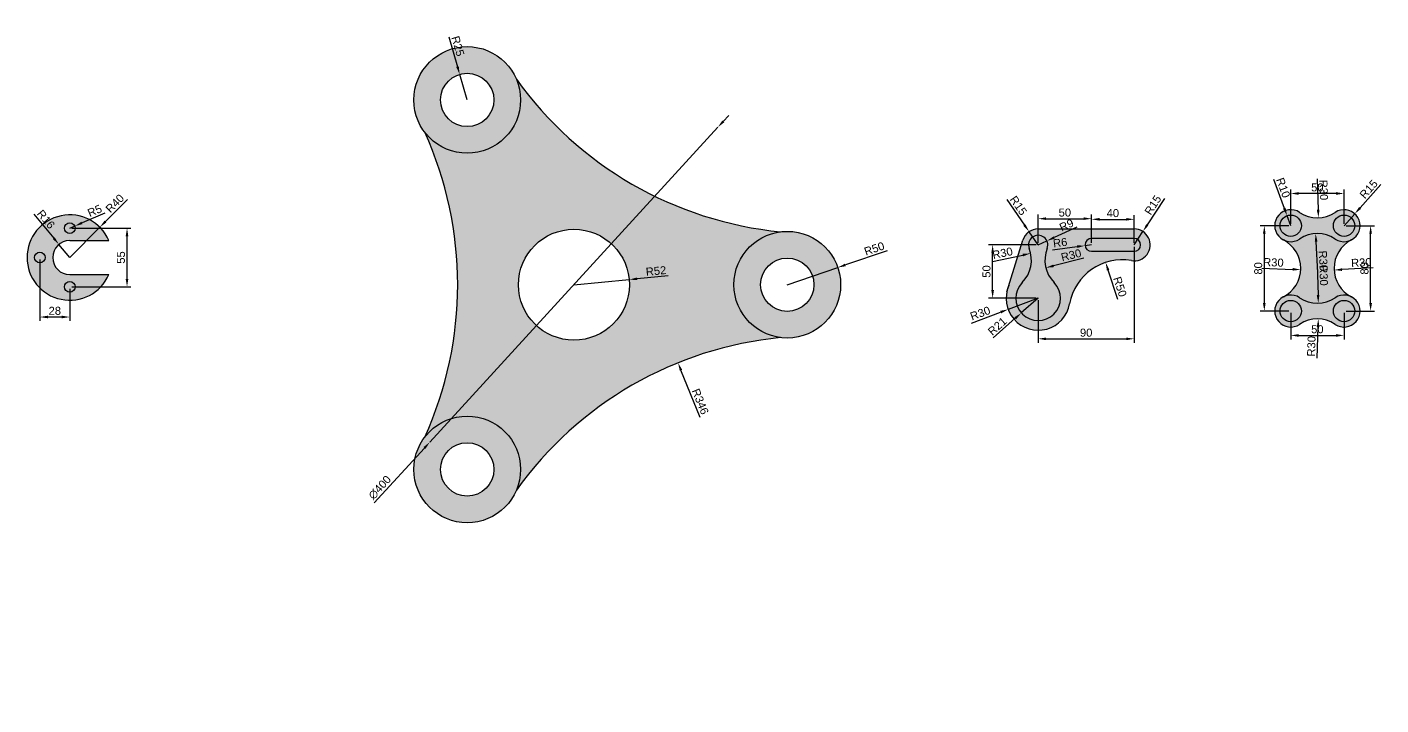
# Model space of a CAD drawing. Header units: millimetres. Extents: x 500 to 3131, y 138 to 773.
# Drawn here: x 500 to 1769, y 138 to 773 of the extents above; entities that cross this region are included whole.
import ezdxf

# ---------------------------------------------------------------- set-up
doc = ezdxf.new("R2010")
doc.units = ezdxf.units.MM
doc.styles.get("Standard").update_dxf_attribs({"font": 'arial_0.ttf'})
doc.dimstyles.new('ISO-25', dxfattribs={"dimscale": 3, "dimtxt": 2.5, "dimasz": 2.5, "dimexe": 1.25, "dimexo": 0.625, "dimtad": 1, "dimtxsty": 'Standard', "dimcen": 2.5, "dimadec": 0, "dimazin": 0, "dimtfac": 1, "dimtmove": 0, "dimatfit": 3, "dimfxl": 1, "dimarcsym": 0})

# ---------------------------------------------------------------- blocks, each defined once
blk = doc.blocks.new('*D7')
at = {"color": 0, "lineweight": -2, "transparency": 16777216}
for p, q in [((512, 555.1), (512, 497.5)), ((540, 527.6), (540, 497.5)), ((532.5, 501.2), (519.5, 501.2))]:
    blk.add_line(p, q, dxfattribs=at)
at = {"color": 0, "transparency": 16777216}
for points in [[(519.5, 502.5), (519.5, 500), (512, 501.2)], [(532.5, 502.5), (532.5, 500), (540, 501.2)]]:
    blk.add_solid(points, dxfattribs=at)
at = {"layer": 'Defpoints', "color": 0, "transparency": 16777216}
for p in [(512, 557), (540, 529.5), (512, 501.2)]:
    blk.add_point(p, dxfattribs=at)
at = {"color": 0, "transparency": 16777216, "insert": (526, 507), "char_height": 7.5, "attachment_point": 5}
blk.add_mtext('28', dxfattribs=at)
blk = doc.blocks.new('*D8')
at = {"color": 0, "lineweight": -2, "transparency": 16777216}
for p, q in [((506.4, 597.5), (525, 575.1)), ((540, 557), (529.8, 569.3))]:
    blk.add_line(p, q, dxfattribs=at)
at = {"color": 0, "transparency": 16777216}
blk.add_solid([(526, 575.9), (524.1, 574.3), (529.8, 569.3)], dxfattribs=at)
at = {"layer": 'Defpoints', "color": 0, "transparency": 16777216}
for p in [(529.8, 569.3), (540, 557)]:
    blk.add_point(p, dxfattribs=at)
at = {"color": 0, "transparency": 16777216, "insert": (517.7, 592.8), "char_height": 7.5, "attachment_point": 5, "rotation": 309.6178}
blk.add_mtext('R16', dxfattribs=at)
blk = doc.blocks.new('*D9')
at = {"color": 0, "lineweight": -2, "transparency": 16777216}
for p, q in [((573, 598.7), (551.5, 589.4)), ((540, 584.5), (544.6, 586.4))]:
    blk.add_line(p, q, dxfattribs=at)
at = {"color": 0, "transparency": 16777216}
blk.add_solid([(551, 590.6), (552, 588.3), (544.6, 586.4)], dxfattribs=at)
at = {"layer": 'Defpoints', "color": 0, "transparency": 16777216}
for p in [(540, 584.5), (544.6, 586.4)]:
    blk.add_point(p, dxfattribs=at)
at = {"color": 0, "transparency": 16777216, "insert": (563.4, 600.8), "char_height": 7.5, "attachment_point": 5, "rotation": 23.3352}
blk.add_mtext('R5', dxfattribs=at)
blk = doc.blocks.new('*D10')
at = {"color": 0, "lineweight": -2, "transparency": 16777216}
for p, q in [((594, 611.4), (573.4, 590.7)), ((540, 557), (568.2, 585.4))]:
    blk.add_line(p, q, dxfattribs=at)
at = {"color": 0, "transparency": 16777216}
blk.add_solid([(572.6, 591.6), (574.3, 589.8), (568.2, 585.4)], dxfattribs=at)
at = {"layer": 'Defpoints', "color": 0, "transparency": 16777216}
for p in [(568.2, 585.4), (540, 557)]:
    blk.add_point(p, dxfattribs=at)
at = {"color": 0, "transparency": 16777216, "insert": (582.3, 607.7), "char_height": 7.5, "attachment_point": 5, "rotation": 45.2547}
blk.add_mtext('R40', dxfattribs=at)
blk = doc.blocks.new('*D11')
at = {"color": 0, "lineweight": -2, "transparency": 16777216}
for p, q in [((541.9, 584.5), (597.4, 584.5)), ((593.7, 537), (593.7, 577)), ((541.9, 529.5), (597.4, 529.5))]:
    blk.add_line(p, q, dxfattribs=at)
at = {"color": 0, "transparency": 16777216}
for points in [[(592.4, 577), (594.9, 577), (593.7, 584.5)], [(592.4, 537), (594.9, 537), (593.7, 529.5)]]:
    blk.add_solid(points, dxfattribs=at)
at = {"layer": 'Defpoints', "color": 0, "transparency": 16777216}
for p in [(540, 584.5), (593.7, 584.5), (540, 529.5)]:
    blk.add_point(p, dxfattribs=at)
at = {"color": 0, "transparency": 16777216, "insert": (588, 557), "char_height": 7.5, "attachment_point": 5, "rotation": 90}
blk.add_mtext('55', dxfattribs=at)
blk = doc.blocks.new('*U21')
for radius in [50, 25]:
    blk.add_circle((0, 0), radius)
blk = doc.blocks.new('*U23')
at = {"color": 0, "linetype": 'ByBlock', "lineweight": -2, "transparency": 16777216}
for p, rotation in [((400, 673.2), 120), ((400, 326.8), 240)]:
    blk.add_blockref('*U21', p, dxfattribs=dict(at, rotation=rotation))
blk.add_blockref('*U21', (700, 500), dxfattribs=at)
blk = doc.blocks.new('*D24')
at = {"color": 0, "lineweight": -2, "transparency": 16777216}
for p, q in [((1152.6, 684.6), (1157.7, 690.2)), ((1147.5, 679.1), (877.5, 384)), ((825.3, 326.9), (872.5, 378.4))]:
    blk.add_line(p, q, dxfattribs=at)
at = {"color": 0, "transparency": 16777216}
for points in [[(1151.7, 685.5), (1153.5, 683.8), (1147.5, 679.1)], [(871.6, 379.3), (873.4, 377.6), (877.5, 384)]]:
    blk.add_solid(points, dxfattribs=at)
at = {"layer": 'Defpoints', "color": 0, "transparency": 16777216}
for p in [(1147.5, 679.1), (877.5, 384)]:
    blk.add_point(p, dxfattribs=at)
at = {"color": 0, "transparency": 16777216, "insert": (830.6, 341.4), "char_height": 7.5, "attachment_point": 5, "rotation": 47.548}
blk.add_mtext('∅400', dxfattribs=at)
blk = doc.blocks.new('*D25')
at = {"color": 0, "lineweight": -2, "transparency": 16777216}
for p, q in [((1012.5, 531.5), (1064.3, 536.3)), ((1100.8, 539.7), (1071.8, 537))]:
    blk.add_line(p, q, dxfattribs=at)
at = {"color": 0, "transparency": 16777216}
blk.add_solid([(1071.7, 538.3), (1071.9, 535.8), (1064.3, 536.3)], dxfattribs=at)
at = {"layer": 'Defpoints', "color": 0, "transparency": 16777216}
for p in [(1064.3, 536.3), (1012.5, 531.5)]:
    blk.add_point(p, dxfattribs=at)
at = {"color": 0, "transparency": 16777216, "insert": (1089.5, 544.4), "char_height": 7.5, "attachment_point": 5, "rotation": 5.2839}
blk.add_mtext('R52', dxfattribs=at)
blk = doc.blocks.new('*D26')
at = {"color": 0, "lineweight": -2, "transparency": 16777216}
blk.add_line((1130.8, 407.1), (1112.9, 451.3), dxfattribs=at)
at = {"color": 0, "transparency": 16777216}
blk.add_solid([(1114.1, 451.8), (1111.8, 450.8), (1110.1, 458.3)], dxfattribs=at)
at = {"layer": 'Defpoints', "color": 0, "transparency": 16777216}
for p in [(1110.1, 458.3), (1240, 137.6)]:
    blk.add_point(p, dxfattribs=at)
at = {"color": 0, "transparency": 16777216, "insert": (1131, 422), "char_height": 7.5, "attachment_point": 5, "rotation": 292.0495}
blk.add_mtext('R346', dxfattribs=at)
blk = doc.blocks.new('*D27')
at = {"color": 0, "lineweight": -2, "transparency": 16777216}
for p, q in [((1306.2, 563.4), (1267, 550)), ((1212.5, 531.5), (1259.9, 547.6))]:
    blk.add_line(p, q, dxfattribs=at)
at = {"color": 0, "transparency": 16777216}
blk.add_solid([(1266.6, 551.2), (1267.4, 548.9), (1259.9, 547.6)], dxfattribs=at)
at = {"layer": 'Defpoints', "color": 0, "transparency": 16777216}
for p in [(1259.9, 547.6), (1212.5, 531.5)]:
    blk.add_point(p, dxfattribs=at)
at = {"color": 0, "transparency": 16777216, "insert": (1294.1, 565.3), "char_height": 7.5, "attachment_point": 5, "rotation": 18.7729}
blk.add_mtext('R50', dxfattribs=at)
blk = doc.blocks.new('*D28')
at = {"color": 0, "lineweight": -2, "transparency": 16777216}
for p, q in [((895.3, 764), (903.4, 735.9)), ((912.5, 704.7), (905.5, 728.7))]:
    blk.add_line(p, q, dxfattribs=at)
at = {"color": 0, "transparency": 16777216}
blk.add_solid([(904.6, 736.3), (902.2, 735.6), (905.5, 728.7)], dxfattribs=at)
at = {"layer": 'Defpoints', "color": 0, "transparency": 16777216}
for p in [(905.5, 728.7), (912.5, 704.7)]:
    blk.add_point(p, dxfattribs=at)
at = {"color": 0, "transparency": 16777216, "insert": (903.8, 755.2), "char_height": 7.5, "attachment_point": 5, "rotation": 286.2516}
blk.add_mtext('R25', dxfattribs=at)
blk = doc.blocks.new('*D44')
at = {"color": 0, "lineweight": -2, "transparency": 16777216}
for p, q in [((1418.3, 611.4), (1434.9, 587.4)), ((1447.7, 568.9), (1439.2, 581.2))]:
    blk.add_line(p, q, dxfattribs=at)
at = {"color": 0, "transparency": 16777216}
blk.add_solid([(1435.9, 588.1), (1433.9, 586.7), (1439.2, 581.2)], dxfattribs=at)
at = {"layer": 'Defpoints', "color": 0, "transparency": 16777216}
for p in [(1439.2, 581.2), (1447.7, 568.9)]:
    blk.add_point(p, dxfattribs=at)
at = {"color": 0, "transparency": 16777216, "insert": (1429.2, 605.7), "char_height": 7.5, "attachment_point": 5, "rotation": 304.6097}
blk.add_mtext('R15', dxfattribs=at)
blk = doc.blocks.new('*D45')
at = {"color": 0, "lineweight": -2, "transparency": 16777216}
for p, q in [((1445.8, 568.9), (1401.3, 568.9)), ((1405, 526.4), (1405, 561.4)), ((1445.8, 518.9), (1401.3, 518.9))]:
    blk.add_line(p, q, dxfattribs=at)
at = {"color": 0, "transparency": 16777216}
for points in [[(1403.8, 561.4), (1406.3, 561.4), (1405, 568.9)], [(1403.8, 526.4), (1406.3, 526.4), (1405, 518.9)]]:
    blk.add_solid(points, dxfattribs=at)
at = {"layer": 'Defpoints', "color": 0, "transparency": 16777216}
for p in [(1405, 568.9), (1447.7, 568.9), (1447.7, 518.9)]:
    blk.add_point(p, dxfattribs=at)
at = {"color": 0, "transparency": 16777216, "insert": (1399.3, 543.9), "char_height": 7.5, "attachment_point": 5, "rotation": 90}
blk.add_mtext('50', dxfattribs=at)
blk = doc.blocks.new('*D46')
at = {"color": 0, "lineweight": -2, "transparency": 16777216}
blk.add_line((1404.9, 553.3), (1433.4, 559.3), dxfattribs=at)
at = {"color": 0, "transparency": 16777216}
blk.add_solid([(1433.1, 560.5), (1433.6, 558.1), (1440.7, 560.9)], dxfattribs=at)
at = {"layer": 'Defpoints', "color": 0, "transparency": 16777216}
for p in [(1440.7, 560.9), (1411.4, 554.7)]:
    blk.add_point(p, dxfattribs=at)
at = {"color": 0, "transparency": 16777216, "insert": (1414.3, 561.1), "char_height": 7.5, "attachment_point": 5, "rotation": 11.9778}
blk.add_mtext('R30', dxfattribs=at)
blk = doc.blocks.new('*D47')
at = {"color": 0, "lineweight": -2, "transparency": 16777216}
blk.add_line((1490.5, 556.3), (1462.2, 549.2), dxfattribs=at)
at = {"color": 0, "transparency": 16777216}
blk.add_solid([(1461.9, 550.4), (1462.5, 548), (1454.9, 547.4)], dxfattribs=at)
at = {"layer": 'Defpoints', "color": 0, "transparency": 16777216}
for p in [(1454.9, 547.4), (1484, 554.7)]:
    blk.add_point(p, dxfattribs=at)
at = {"color": 0, "transparency": 16777216, "insert": (1478.6, 559.2), "char_height": 7.5, "attachment_point": 5, "rotation": 14.0323}
blk.add_mtext('R30', dxfattribs=at)
blk = doc.blocks.new('*D48')
at = {"color": 0, "lineweight": -2, "transparency": 16777216}
for p, q in [((1447.7, 518.9), (1431.9, 505)), ((1405.5, 481.7), (1426.3, 500))]:
    blk.add_line(p, q, dxfattribs=at)
at = {"color": 0, "transparency": 16777216}
blk.add_solid([(1425.5, 501), (1427.1, 499.1), (1431.9, 505)], dxfattribs=at)
at = {"layer": 'Defpoints', "color": 0, "transparency": 16777216}
for p in [(1447.7, 518.9), (1431.9, 505)]:
    blk.add_point(p, dxfattribs=at)
at = {"color": 0, "transparency": 16777216, "insert": (1409.4, 492.6), "char_height": 7.5, "attachment_point": 5, "rotation": 41.3784}
blk.add_mtext('R21', dxfattribs=at)
blk = doc.blocks.new('*D49')
at = {"color": 0, "lineweight": -2, "transparency": 16777216}
for p, q in [((1447.7, 518.9), (1419.6, 508.4)), ((1385.2, 495.6), (1412.5, 505.8))]:
    blk.add_line(p, q, dxfattribs=at)
at = {"color": 0, "transparency": 16777216}
blk.add_solid([(1412.1, 507), (1413, 504.6), (1419.6, 508.4)], dxfattribs=at)
at = {"layer": 'Defpoints', "color": 0, "transparency": 16777216}
for p in [(1419.6, 508.4), (1447.7, 518.9)]:
    blk.add_point(p, dxfattribs=at)
at = {"color": 0, "transparency": 16777216, "insert": (1393.4, 504.7), "char_height": 7.5, "attachment_point": 5, "rotation": 20.3986}
blk.add_mtext('R30', dxfattribs=at)
blk = doc.blocks.new('*D50')
at = {"color": 0, "lineweight": -2, "transparency": 16777216}
for p, q in [((1537.7, 567), (1537.7, 477)), ((1447.7, 517), (1447.7, 477)), ((1455.2, 480.8), (1530.2, 480.8))]:
    blk.add_line(p, q, dxfattribs=at)
at = {"color": 0, "transparency": 16777216}
for points in [[(1455.2, 482), (1455.2, 479.5), (1447.7, 480.8)], [(1530.2, 482), (1530.2, 479.5), (1537.7, 480.8)]]:
    blk.add_solid(points, dxfattribs=at)
at = {"layer": 'Defpoints', "color": 0, "transparency": 16777216}
for p in [(1537.7, 568.9), (1447.7, 518.9), (1537.7, 480.8)]:
    blk.add_point(p, dxfattribs=at)
at = {"color": 0, "transparency": 16777216, "insert": (1492.7, 486.5), "char_height": 7.5, "attachment_point": 5}
blk.add_mtext('90', dxfattribs=at)
blk = doc.blocks.new('*D51')
at = {"color": 0, "lineweight": -2, "transparency": 16777216}
for p, q in [((1447.7, 570.7), (1447.7, 597.2)), ((1497.7, 570.7), (1497.7, 597.2)), ((1455.2, 593.4), (1490.2, 593.4))]:
    blk.add_line(p, q, dxfattribs=at)
at = {"color": 0, "transparency": 16777216}
for points in [[(1455.2, 594.7), (1455.2, 592.2), (1447.7, 593.4)], [(1490.2, 594.7), (1490.2, 592.2), (1497.7, 593.4)]]:
    blk.add_solid(points, dxfattribs=at)
at = {"layer": 'Defpoints', "color": 0, "transparency": 16777216}
for p in [(1497.7, 593.4), (1447.7, 568.9), (1497.7, 568.9)]:
    blk.add_point(p, dxfattribs=at)
at = {"color": 0, "transparency": 16777216, "insert": (1472.7, 599.1), "char_height": 7.5, "attachment_point": 5}
blk.add_mtext('50', dxfattribs=at)
blk = doc.blocks.new('*D43')
at = {"color": 0, "lineweight": -2, "transparency": 16777216}
for p, q in [((1497.7, 570.7), (1497.7, 596.6)), ((1537.7, 570.7), (1537.7, 596.6)), ((1505.2, 592.8), (1530.2, 592.8))]:
    blk.add_line(p, q, dxfattribs=at)
at = {"color": 0, "transparency": 16777216}
for points in [[(1505.2, 594.1), (1505.2, 591.6), (1497.7, 592.8)], [(1530.2, 594.1), (1530.2, 591.6), (1537.7, 592.8)]]:
    blk.add_solid(points, dxfattribs=at)
at = {"layer": 'Defpoints', "color": 0, "transparency": 16777216}
for p in [(1537.7, 592.8), (1497.7, 568.9), (1537.7, 568.9)]:
    blk.add_point(p, dxfattribs=at)
at = {"color": 0, "transparency": 16777216, "insert": (1517.7, 598.6), "char_height": 7.5, "attachment_point": 5}
blk.add_mtext('40', dxfattribs=at)
blk = doc.blocks.new('*D52')
at = {"color": 0, "lineweight": -2, "transparency": 16777216}
for p, q in [((1461.1, 564.3), (1484.3, 567.2)), ((1497.7, 568.9), (1491.7, 568.1))]:
    blk.add_line(p, q, dxfattribs=at)
at = {"color": 0, "transparency": 16777216}
blk.add_solid([(1484.1, 568.4), (1484.4, 566), (1491.7, 568.1)], dxfattribs=at)
at = {"layer": 'Defpoints', "color": 0, "transparency": 16777216}
for p in [(1491.7, 568.1), (1497.7, 568.9)]:
    blk.add_point(p, dxfattribs=at)
at = {"color": 0, "transparency": 16777216, "insert": (1468.3, 571), "char_height": 7.5, "attachment_point": 5, "rotation": 7.0244}
blk.add_mtext('R6', dxfattribs=at)
blk = doc.blocks.new('*D53')
at = {"color": 0, "lineweight": -2, "transparency": 16777216}
for p, q in [((1483.9, 585.5), (1462.7, 575.7)), ((1447.7, 568.9), (1455.9, 572.6))]:
    blk.add_line(p, q, dxfattribs=at)
at = {"color": 0, "transparency": 16777216}
blk.add_solid([(1462.2, 576.9), (1463.2, 574.6), (1455.9, 572.6)], dxfattribs=at)
at = {"layer": 'Defpoints', "color": 0, "transparency": 16777216}
for p in [(1455.9, 572.6), (1447.7, 568.9)]:
    blk.add_point(p, dxfattribs=at)
at = {"color": 0, "transparency": 16777216, "insert": (1474.3, 587.4), "char_height": 7.5, "attachment_point": 5, "rotation": 24.6713}
blk.add_mtext('R9', dxfattribs=at)
blk = doc.blocks.new('*D54')
at = {"color": 0, "lineweight": -2, "transparency": 16777216}
for p, q in [((1566, 612.2), (1550, 587.7)), ((1537.7, 568.9), (1545.9, 581.4))]:
    blk.add_line(p, q, dxfattribs=at)
at = {"color": 0, "transparency": 16777216}
blk.add_solid([(1549, 588.4), (1551, 587), (1545.9, 581.4)], dxfattribs=at)
at = {"layer": 'Defpoints', "color": 0, "transparency": 16777216}
for p in [(1545.9, 581.4), (1537.7, 568.9)]:
    blk.add_point(p, dxfattribs=at)
at = {"color": 0, "transparency": 16777216, "insert": (1555.3, 606.2), "char_height": 7.5, "attachment_point": 5, "rotation": 56.8475}
blk.add_mtext('R15', dxfattribs=at)
blk = doc.blocks.new('*D55')
at = {"color": 0, "lineweight": -2, "transparency": 16777216}
blk.add_line((1522.3, 517.5), (1513.3, 545.2), dxfattribs=at)
at = {"color": 0, "transparency": 16777216}
blk.add_solid([(1514.5, 545.6), (1512.1, 544.9), (1510.9, 552.4)], dxfattribs=at)
at = {"layer": 'Defpoints', "color": 0, "transparency": 16777216}
for p in [(1510.9, 552.4), (1526.5, 504.8)]:
    blk.add_point(p, dxfattribs=at)
at = {"color": 0, "transparency": 16777216, "insert": (1524.4, 529.6), "char_height": 7.5, "attachment_point": 5, "rotation": 288.068}
blk.add_mtext('R50', dxfattribs=at)
blk = doc.blocks.new('*D70')
at = {"color": 0, "lineweight": -2, "transparency": 16777216}
blk.add_line((1657.2, 547.1), (1686.3, 545.9), dxfattribs=at)
at = {"color": 0, "transparency": 16777216}
blk.add_solid([(1686.3, 547.2), (1686.2, 544.7), (1693.8, 545.6)], dxfattribs=at)
at = {"layer": 'Defpoints', "color": 0, "transparency": 16777216}
for p in [(1663.8, 546.8), (1693.8, 545.6)]:
    blk.add_point(p, dxfattribs=at)
at = {"color": 0, "transparency": 16777216, "insert": (1668.2, 552.4), "char_height": 7.5, "attachment_point": 5, "rotation": 357.7458}
blk.add_mtext('R30', dxfattribs=at)
blk = doc.blocks.new('*D71')
at = {"color": 0, "lineweight": -2, "transparency": 16777216}
for p, q in [((1682.6, 586.8), (1655.9, 586.8)), ((1659.7, 514.3), (1659.7, 579.3)), ((1682.6, 506.8), (1655.9, 506.8))]:
    blk.add_line(p, q, dxfattribs=at)
at = {"color": 0, "transparency": 16777216}
for points in [[(1658.4, 579.3), (1660.9, 579.3), (1659.7, 586.8)], [(1658.4, 514.3), (1660.9, 514.3), (1659.7, 506.8)]]:
    blk.add_solid(points, dxfattribs=at)
at = {"layer": 'Defpoints', "color": 0, "transparency": 16777216}
for p in [(1659.7, 586.8), (1684.4, 586.8), (1684.4, 506.8)]:
    blk.add_point(p, dxfattribs=at)
at = {"color": 0, "transparency": 16777216, "insert": (1654, 546.8), "char_height": 7.5, "attachment_point": 5, "rotation": 90}
blk.add_mtext('80', dxfattribs=at)
blk = doc.blocks.new('*D72')
at = {"color": 0, "lineweight": -2, "transparency": 16777216}
for p, q in [((1684.4, 505), (1684.4, 480.2)), ((1734.4, 505), (1734.4, 480.2)), ((1691.9, 484), (1726.9, 484))]:
    blk.add_line(p, q, dxfattribs=at)
at = {"color": 0, "transparency": 16777216}
for points in [[(1691.9, 485.2), (1691.9, 482.7), (1684.4, 484)], [(1726.9, 485.2), (1726.9, 482.7), (1734.4, 484)]]:
    blk.add_solid(points, dxfattribs=at)
at = {"layer": 'Defpoints', "color": 0, "transparency": 16777216}
for p in [(1684.4, 506.8), (1734.4, 506.8), (1734.4, 484)]:
    blk.add_point(p, dxfattribs=at)
at = {"color": 0, "transparency": 16777216, "insert": (1709.4, 489.7), "char_height": 7.5, "attachment_point": 5}
blk.add_mtext('50', dxfattribs=at)
blk = doc.blocks.new('*D73')
at = {"color": 0, "lineweight": -2, "transparency": 16777216}
for p, q in [((1736.3, 586.8), (1763.1, 586.8)), ((1759.3, 514.3), (1759.3, 579.3)), ((1736.3, 506.8), (1763.1, 506.8))]:
    blk.add_line(p, q, dxfattribs=at)
at = {"color": 0, "transparency": 16777216}
for points in [[(1758.1, 579.3), (1760.6, 579.3), (1759.3, 586.8)], [(1758.1, 514.3), (1760.6, 514.3), (1759.3, 506.8)]]:
    blk.add_solid(points, dxfattribs=at)
at = {"layer": 'Defpoints', "color": 0, "transparency": 16777216}
for p in [(1734.4, 586.8), (1759.3, 586.8), (1734.4, 506.8)]:
    blk.add_point(p, dxfattribs=at)
at = {"color": 0, "transparency": 16777216, "insert": (1753.6, 546.8), "char_height": 7.5, "attachment_point": 5, "rotation": 90}
blk.add_mtext('80', dxfattribs=at)
blk = doc.blocks.new('*D74')
at = {"color": 0, "lineweight": -2, "transparency": 16777216}
blk.add_line((1761.7, 547.2), (1732.6, 545.7), dxfattribs=at)
at = {"color": 0, "transparency": 16777216}
blk.add_solid([(1732.5, 546.9), (1732.6, 544.4), (1725.1, 545.3)], dxfattribs=at)
at = {"layer": 'Defpoints', "color": 0, "transparency": 16777216}
for p in [(1755, 546.8), (1725.1, 545.3)]:
    blk.add_point(p, dxfattribs=at)
at = {"color": 0, "transparency": 16777216, "insert": (1750.6, 552.3), "char_height": 7.5, "attachment_point": 5, "rotation": 2.9219}
blk.add_mtext('R30', dxfattribs=at)
blk = doc.blocks.new('*D75')
at = {"color": 0, "lineweight": -2, "transparency": 16777216}
blk.add_line((1709.2, 550.9), (1710.1, 521.8), dxfattribs=at)
at = {"color": 0, "transparency": 16777216}
blk.add_solid([(1711.3, 521.8), (1708.8, 521.7), (1710.3, 514.3)], dxfattribs=at)
at = {"layer": 'Defpoints', "color": 0, "transparency": 16777216}
for p in [(1709.4, 544.2), (1710.3, 514.3)]:
    blk.add_point(p, dxfattribs=at)
at = {"color": 0, "transparency": 16777216, "insert": (1715.3, 540.2), "char_height": 7.5, "attachment_point": 5, "rotation": 271.6116}
blk.add_mtext('R30', dxfattribs=at)
blk = doc.blocks.new('*D76')
at = {"color": 0, "lineweight": -2, "transparency": 16777216}
blk.add_line((1709.2, 462.8), (1710.1, 491.9), dxfattribs=at)
at = {"color": 0, "transparency": 16777216}
blk.add_solid([(1708.8, 491.9), (1711.3, 491.9), (1710.3, 499.4)], dxfattribs=at)
at = {"layer": 'Defpoints', "color": 0, "transparency": 16777216}
for p in [(1710.3, 499.4), (1709.4, 469.4)]:
    blk.add_point(p, dxfattribs=at)
at = {"color": 0, "transparency": 16777216, "insert": (1703.8, 473.8), "char_height": 7.5, "attachment_point": 5, "rotation": 88.3415}
blk.add_mtext('R30', dxfattribs=at)
blk = doc.blocks.new('*D77')
at = {"color": 0, "lineweight": -2, "transparency": 16777216}
blk.add_line((1709.8, 542.8), (1708.2, 571.9), dxfattribs=at)
at = {"color": 0, "transparency": 16777216}
blk.add_solid([(1709.5, 571.9), (1707, 571.8), (1707.8, 579.4)], dxfattribs=at)
at = {"layer": 'Defpoints', "color": 0, "transparency": 16777216}
for p in [(1707.8, 579.4), (1709.4, 549.4)]:
    blk.add_point(p, dxfattribs=at)
at = {"color": 0, "transparency": 16777216, "insert": (1714.9, 553.9), "char_height": 7.5, "attachment_point": 5, "rotation": 273.1225}
blk.add_mtext('R30', dxfattribs=at)
blk = doc.blocks.new('*D78')
at = {"color": 0, "lineweight": -2, "transparency": 16777216}
blk.add_line((1709.2, 630.9), (1710.2, 601.8), dxfattribs=at)
at = {"color": 0, "transparency": 16777216}
blk.add_solid([(1711.4, 601.8), (1708.9, 601.7), (1710.4, 594.3)], dxfattribs=at)
at = {"layer": 'Defpoints', "color": 0, "transparency": 16777216}
for p in [(1709.4, 624.2), (1710.4, 594.3)]:
    blk.add_point(p, dxfattribs=at)
at = {"color": 0, "transparency": 16777216, "insert": (1715.3, 620.3), "char_height": 7.5, "attachment_point": 5, "rotation": 271.8426}
blk.add_mtext('R30', dxfattribs=at)
blk = doc.blocks.new('*D79')
at = {"color": 0, "lineweight": -2, "transparency": 16777216}
for p, q in [((1769, 625.3), (1749.5, 603.6)), ((1734.4, 586.8), (1744.4, 598))]:
    blk.add_line(p, q, dxfattribs=at)
at = {"color": 0, "transparency": 16777216}
blk.add_solid([(1748.5, 604.4), (1750.4, 602.7), (1744.4, 598)], dxfattribs=at)
at = {"layer": 'Defpoints', "color": 0, "transparency": 16777216}
for p in [(1744.4, 598), (1734.4, 586.8)]:
    blk.add_point(p, dxfattribs=at)
at = {"color": 0, "transparency": 16777216, "insert": (1757.5, 621.1), "char_height": 7.5, "attachment_point": 5, "rotation": 48.0986}
blk.add_mtext('R15', dxfattribs=at)
blk = doc.blocks.new('*D80')
at = {"color": 0, "lineweight": -2, "transparency": 16777216}
for p, q in [((1668.4, 630.6), (1678.4, 603.3)), ((1684.4, 586.8), (1681, 596.2))]:
    blk.add_line(p, q, dxfattribs=at)
at = {"color": 0, "transparency": 16777216}
blk.add_solid([(1679.6, 603.7), (1677.2, 602.8), (1681, 596.2)], dxfattribs=at)
at = {"layer": 'Defpoints', "color": 0, "transparency": 16777216}
for p in [(1681, 596.2), (1684.4, 586.8)]:
    blk.add_point(p, dxfattribs=at)
at = {"color": 0, "transparency": 16777216, "insert": (1677.4, 622.4), "char_height": 7.5, "attachment_point": 5, "rotation": 290.154}
blk.add_mtext('R10', dxfattribs=at)
blk = doc.blocks.new('*D69')
at = {"color": 0, "lineweight": -2, "transparency": 16777216}
for p, q in [((1684.4, 588.7), (1684.4, 620.8)), ((1726.9, 617), (1691.9, 617)), ((1734.4, 588.7), (1734.4, 620.8))]:
    blk.add_line(p, q, dxfattribs=at)
at = {"color": 0, "transparency": 16777216}
for points in [[(1691.9, 618.3), (1691.9, 615.8), (1684.4, 617)], [(1726.9, 618.3), (1726.9, 615.8), (1734.4, 617)]]:
    blk.add_solid(points, dxfattribs=at)
at = {"layer": 'Defpoints', "color": 0, "transparency": 16777216}
for p in [(1684.4, 617), (1684.4, 586.8), (1734.4, 586.8)]:
    blk.add_point(p, dxfattribs=at)
at = {"color": 0, "transparency": 16777216, "insert": (1709.4, 622.7), "char_height": 7.5, "attachment_point": 5}
blk.add_mtext('50', dxfattribs=at)

msp = doc.modelspace()

# ---------------------------------------------------------------- hatches: boundary and pattern name
h = msp.add_hatch(color=256)
h.dxf.hatch_style = 1
h.set_gradient(color1=(248, 153, 30), color2=(248, 215, 49), tint=1)
h.paths.add_polyline_path([(862.541, 704.738, 1), (962.541, 704.738, 1)])
h.paths.add_polyline_path([(937.541, 704.738, -1), (887.541, 704.738, -1)], flags=16)
h.paths.add_polyline_path([(1187.541, 531.533, 1), (1237.541, 531.533, 1)], flags=16)
h.paths.add_polyline_path([(1262.541, 531.533, 1), (1162.541, 531.533, 1)])
h.paths.add_polyline_path([(937.541, 358.328, 1), (887.541, 358.328, 1)], flags=16)
h.paths.add_polyline_path([(862.541, 358.328, 1), (962.541, 358.328, 1)])
h = msp.add_hatch(color=256)
h.dxf.hatch_style = 1
h.set_gradient(color1=(88, 186, 72), color2=(255, 255, 0), tint=1, name='SPHERICAL')
h.paths.add_polyline_path([(1206.291, 481.925, -0.37796447), (1162.541, 531.533, -0.37796447), (1206.291, 581.141, -0.21629797), (958.628, 724.129, -0.09989808), (962.541, 704.738, -0.71870023), (872.704, 674.521, -0.21629797), (872.704, 388.544, -0.71870023), (962.541, 358.328, -0.09989808), (958.628, 338.937, -0.21629797)])
h.paths.add_polyline_path([(960.541, 531.533, -1), (1064.541, 531.533, -1)], flags=16)
h.paths.add_polyline_path([(1078.629, 535.544), (1101.502, 537.659), (1100.079, 553.049), (1077.206, 550.933)], flags=24)
h = msp.add_hatch(color=256)
h.dxf.hatch_style = 1
h.set_gradient(color1=(248, 153, 30), color2=(248, 215, 49), tint=1, name='SPHERICAL')
h.paths.add_polyline_path([(576.661, 540.967), (540, 540.967, -1), (540, 572.967), (576.459, 572.967), (576.661, 572.967, 4.79128785)])
h.paths.add_polyline_path([(535, 584.467, -1), (545, 584.467, -1)], flags=16)
h.paths.add_polyline_path([(517, 556.967, -1), (507, 556.967, -1)], flags=16)
h.paths.add_polyline_path([(545, 529.467, -1), (535, 529.467, -1)], flags=16)
h.paths.add_polyline_path([(549.206, 587.679), (554.453, 589.943), (552.413, 594.673), (547.166, 592.41)], flags=24)
h.paths.add_polyline_path([(518.583, 581.745), (523.466, 575.847), (527.434, 579.132), (522.552, 585.031)], flags=24)
h = msp.add_hatch(color=256)
h.dxf.hatch_style = 1
h.set_gradient(color1=(205, 105, 40), color2=(255, 255, 0), tint=1, name='SPHERICAL')
h.paths.add_polyline_path([(1535.099, 554.081, 1.09089059), (1537.692, 583.855), (1447.692, 583.855, 0.32843903), (1433.368, 573.308), (1418.288, 524.805, 1.01181292), (1477.228, 513.597, -0.41350967)])
h.paths.add_polyline_path([(1497.692, 574.855), (1537.692, 574.855, -1), (1537.692, 562.855), (1497.692, 562.855, -1)], flags=16)
h.paths.add_polyline_path([(1432.736, 533.596, 0.29591401), (1439.31, 565.578, -1.46463691), (1456.074, 565.578, 0.29591401), (1462.649, 533.596, -2.38967075)], flags=16)
h.paths.add_polyline_path([(1469.17, 548.793), (1491.455, 554.363), (1487.707, 569.357), (1465.422, 563.787)], flags=24)
h.paths.add_polyline_path([(1460.568, 562.172), (1477.583, 564.269), (1475.693, 579.608), (1458.678, 577.512)], flags=24)
h.paths.add_polyline_path([(1469.626, 576.627), (1485.205, 583.783), (1478.754, 597.828), (1463.175, 590.672)], flags=9)
h = msp.add_hatch(color=256)
h.dxf.hatch_style = 1
h.set_gradient(color1=(147, 39, 143), color2=(255, 255, 0), tint=1)
h.paths.add_polyline_path([(1726.098, 599.299, -0.30333705), (1692.764, 599.299, 1.87082869), (1692.764, 574.355, -0.30333705), (1726.098, 574.355, 1.87082869)])
h.paths.add_polyline_path([(1744.431, 586.827, -1), (1724.431, 586.827, -1)], flags=16)
h.paths.add_polyline_path([(1694.431, 586.827, -1), (1674.431, 586.827, -1)], flags=16)
h = msp.add_hatch(color=256)
h.dxf.hatch_style = 1
h.set_gradient(color1=(242, 103, 34), tint=1, name='SPHERICAL')
h.paths.add_polyline_path([(1694.431, 586.827, 1), (1674.431, 586.827, 1)])
h.paths.add_polyline_path([(1744.431, 586.827, 1), (1724.431, 586.827, 1)])
h.paths.add_polyline_path([(1744.431, 506.827, 1), (1724.431, 506.827, 1)])
h.paths.add_polyline_path([(1694.431, 506.827, 1), (1674.431, 506.827, 1)])
h = msp.add_hatch(color=256)
h.dxf.hatch_style = 1
h.set_gradient(color1=(173, 221, 247), color2=(173, 221, 247), tint=1, name='SPHERICAL')
h.paths.add_polyline_path([(545, 584.467, 1), (535, 584.467, 1)])
h.paths.add_polyline_path([(507, 556.967, 1), (517, 556.967, 1)])
h.paths.add_polyline_path([(545, 529.467, 1), (535, 529.467, 1)])
h = msp.add_hatch(color=256)
h.dxf.hatch_style = 1
h.set_gradient(color1=(122, 175, 223), tint=1, name='SPHERICAL')
h.paths.add_polyline_path([(1497.692, 574.855, 1), (1497.692, 562.855), (1537.692, 562.855, 1), (1537.692, 574.855)])
h.paths.add_polyline_path([(1462.649, 533.596, -0.29591401), (1456.074, 565.578, 1.46463691), (1439.31, 565.578, -0.29591401), (1432.736, 533.596, 2.38967075)])
h = msp.add_hatch(color=256)
h.dxf.hatch_style = 1
h.set_gradient(color1=(19, 103, 52), color2=(175, 217, 170), tint=1)
h.paths.add_polyline_path([(1741.303, 573.493, -0.27270176), (1726.098, 574.355, 0.30333705), (1692.764, 574.355, -0.27270176), (1677.559, 573.493, -0.6096118), (1677.559, 520.16, -0.27270176), (1692.764, 519.299, 0.30333705), (1726.098, 519.299, -0.27270176), (1741.303, 520.16, -0.6096118)])
h.paths.add_polyline_path([(1707.359, 574.609), (1707.776, 566.964), (1712.921, 567.244), (1712.504, 574.89)], flags=24)
h.paths.add_polyline_path([(1709.227, 526.764), (1709.442, 519.11), (1714.592, 519.255), (1714.376, 526.909)], flags=24)
h = msp.add_hatch(color=256)
h.dxf.hatch_style = 1
h.set_gradient(color1=(147, 39, 143), color2=(255, 255, 0), tint=1)
h.paths.add_polyline_path([(1726.098, 519.299, -0.30333705), (1692.764, 519.299, 1.87082869), (1692.764, 494.355, -0.30333705), (1726.098, 494.355, 1.87082869)])
h.paths.add_polyline_path([(1694.431, 506.827, -1), (1674.431, 506.827, -1)], flags=16)
h.paths.add_polyline_path([(1744.431, 506.827, -1), (1724.431, 506.827, -1)], flags=16)

# ---------------------------------------------------------------- linework, layer by layer
for p, q in [((1447.692, 583.855), (1537.692, 583.855)), ((540, 572.967), (576.459, 572.967)), ((576.459, 572.967), (576.637, 572.967)), ((576.637, 572.967), (576.661, 572.967)), ((1418.288, 524.805), (1433.368, 573.308)), ((1537.692, 574.855), (1497.692, 574.855)), ((1497.692, 562.855), (1537.692, 562.855)), ((540, 540.967), (576.661, 540.967))]:
    msp.add_line(p, q)
for centre, radius in [((1684.431, 586.827), 10), ((1734.431, 586.827), 10), ((540, 584.467), 5), ((1012.541, 531.533), 52), ((512, 556.967), 5), ((540, 529.467), 5), ((1684.431, 506.827), 10), ((1734.431, 506.827), 10)]:
    msp.add_circle(centre, radius)
for centre, radius, start, end in [((1239.995, 925.495), 346, 215.590113, 264.409887), ((557.632, 531.533), 346, 335.590113, 24.409887), ((540, 556.967), 40, 23.578178, 336.421822), ((1684.431, 586.827), 15, 56.251011, 303.748989), ((1709.431, 624.243), 30, 236.251011, 303.748989), ((1734.431, 586.827), 15, 236.251011, 123.748989), ((1447.692, 568.855), 15, 90, 162.728795), ((1537.692, 568.855), 15, 260.043724, 90), ((540, 556.967), 16, 90, 270), ((1447.692, 568.855), 9, 338.647637, 201.352363), ((1497.692, 568.855), 6, 90, 270), ((1537.692, 568.855), 6, 270, 90), ((1663.815, 546.827), 30, 297.266044, 62.733956), ((1709.431, 549.41), 30, 56.251011, 123.748989), ((1755.046, 546.827), 30, 117.266044, 242.733956), ((1411.369, 554.655), 30, 315.41547, 21.352363), ((1484.015, 554.655), 30, 158.647637, 224.58453), ((1526.454, 504.834), 50, 80.043724, 169.905994), ((1447.692, 518.855), 21, 135.41547, 44.58453), ((1447.692, 518.855), 30, 156.897295, 349.905994), ((1684.431, 506.827), 15, 56.251011, 303.748989), ((1734.431, 506.827), 15, 236.251011, 123.748989), ((1709.431, 544.243), 30, 236.251011, 303.748989), ((1709.431, 469.41), 30, 56.251011, 123.748989), ((1239.995, 137.571), 346, 95.590113, 144.409887)]:
    msp.add_arc(centre, radius, start, end)

# ---------------------------------------------------------------- block references
msp.add_blockref('*U23', (512.541, 31.533))

# ---------------------------------------------------------------- dimensions: what is measured, and where the dimension line sits
for center, mpoint, picture, middle in [((912.541, 704.738), (905.545, 728.739), '*D28', (903.783, 755.166)), ((1684.431, 586.827), (1680.985, 596.214), '*D80', (1677.443, 622.422)), ((1734.431, 586.827), (1744.449, 597.991), '*D79', (1757.476, 621.051)), ((540, 556.967), (568.158, 585.377), '*D10', (582.285, 607.733)), ((1447.692, 568.855), (1439.172, 581.2), '*D44', (1429.177, 605.727)), ((1537.692, 568.855), (1545.895, 581.413), '*D54', (1555.263, 606.186)), ((540, 556.967), (529.797, 569.292), '*D8', (517.719, 592.829)), ((540, 584.467), (544.591, 586.448), '*D9', (563.411, 600.762)), ((1447.692, 568.855), (1455.871, 572.612), '*D53', (1474.326, 587.366)), ((1497.692, 568.855), (1491.737, 568.121), '*D52', (1468.292, 570.98)), ((1012.541, 531.533), (1064.32, 536.322), '*D25', (1089.482, 544.377)), ((1447.692, 518.855), (1419.573, 508.398), '*D49', (1393.381, 504.747)), ((1447.692, 518.855), (1431.934, 504.973), '*D48', (1409.363, 492.606))]:
    dim = msp.add_radius_dim(center=center, mpoint=mpoint, dimstyle='ISO-25')
    dim.commit()
    dim.dimension.update_dxf_attribs({"geometry": picture, "text_midpoint": middle})
dim = msp.add_diameter_dim_2p(p1=(1147.536, 679.101), p2=(877.546, 383.964), dimstyle='ISO-25')
dim.commit()
dim.dimension.update_dxf_attribs({"geometry": '*D24', "text_midpoint": (834.947, 337.398), "dimtype": 163})
for base, p1, p2, picture, middle in [((1684.431, 617.007), (1734.431, 586.827), (1684.431, 586.827), '*D69', (1709.431, 622.711)), ((1497.692, 593.426), (1447.692, 568.855), (1497.692, 568.855), '*D51', (1472.692, 599.13)), ((1537.692, 592.848), (1497.692, 568.855), (1537.692, 568.855), '*D43', (1517.692, 598.553)), ((1537.692, 480.796), (1447.692, 518.855), (1537.692, 568.855), '*D50', (1492.692, 486.5)), ((512, 501.25), (540, 529.467), (512, 556.967), '*D7', (526, 506.954)), ((1734.431, 483.998), (1684.431, 506.827), (1734.431, 506.827), '*D72', (1709.431, 489.702))]:
    dim = msp.add_linear_dim(base=base, p1=p1, p2=p2, dimstyle='ISO-25')
    dim.commit()
    dim.dimension.update_dxf_attribs({"geometry": picture, "text_midpoint": middle})
for center, mpoint, picture, middle in [((1709.431, 624.243), (1710.395, 594.259), '*D78', (1709.565, 620.068)), ((1212.541, 531.533), (1259.881, 547.624), '*D27', (1295.974, 559.892)), ((1709.431, 549.41), (1707.797, 579.366), '*D77', (1709.203, 553.581)), ((1411.369, 554.655), (1440.716, 560.881), '*D46', (1415.455, 555.522)), ((1484.015, 554.655), (1454.91, 547.381), '*D47', (1479.963, 553.642)), ((1526.454, 504.834), (1510.946, 552.368), '*D55', (1518.955, 527.819)), ((1663.815, 546.827), (1693.792, 545.647), '*D70', (1667.989, 546.662)), ((1709.431, 544.243), (1710.275, 514.255), '*D75', (1709.548, 540.068)), ((1755.046, 546.827), (1725.085, 545.298), '*D74', (1750.875, 546.614)), ((1709.431, 469.41), (1710.299, 499.398), '*D76', (1709.552, 473.586)), ((1239.995, 137.571), (1110.104, 458.264), '*D26', (1125.679, 419.81))]:
    dim = msp.add_radius_dim(center=center, mpoint=mpoint, dimstyle='ISO-25')
    dim.commit()
    dim.dimension.update_dxf_attribs({"geometry": picture, "text_midpoint": middle, "dimtype": 164})
for base, p1, p2, picture, middle in [((593.691, 584.467), (540, 529.467), (540, 584.467), '*D11', (588.002, 556.967)), ((1659.66, 586.827), (1684.431, 506.827), (1684.431, 586.827), '*D71', (1653.956, 546.827)), ((1759.31, 586.827), (1734.431, 506.827), (1734.431, 586.827), '*D73', (1753.605, 546.827)), ((1405.044, 568.855), (1447.692, 518.855), (1447.692, 568.855), '*D45', (1399.34, 543.855))]:
    dim = msp.add_linear_dim(base=base, p1=p1, p2=p2, angle=90, dimstyle='ISO-25')
    dim.commit()
    dim.dimension.update_dxf_attribs({"geometry": picture, "text_midpoint": middle})

doc.saveas('drawing.dxf')
